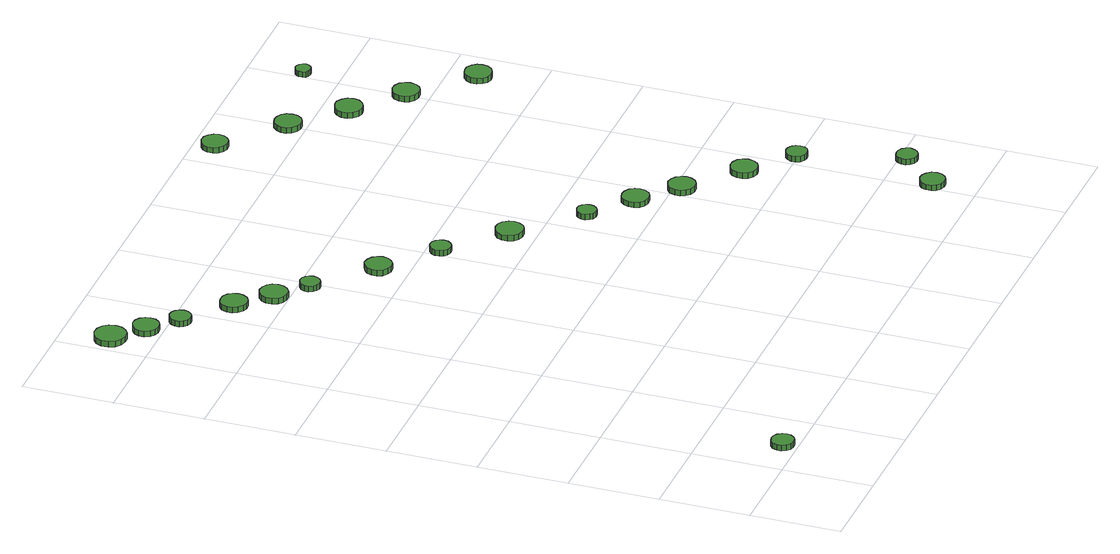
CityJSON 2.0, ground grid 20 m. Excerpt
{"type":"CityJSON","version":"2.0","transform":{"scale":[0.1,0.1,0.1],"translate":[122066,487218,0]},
"CityObjects":{
"tree1":{"type":"SolitaryVegetationObject","attributes":{"function":"something"},"geometry":[{"type":"MultiSurface","lod":"1","boundaries":[[[0,1,2,3,4,5,6,7,8,9,10,11,12,13,14]],[[15,16,17,18,19,20,21,22,23,24,25,26,27,28,29]],[[0,29,28,1]],[[1,28,27,2]],[[2,27,26,3]],[[3,26,25,4]],[[4,25,24,5]],[[5,24,23,6]],[[6,23,22,7]],[[7,22,21,8]],[[8,21,20,9]],[[9,20,19,10]],[[10,19,18,11]],[[11,18,17,12]],[[12,17,16,13]],[[13,16,15,14]],[[14,15,29,0]]]}]},
"tree2":{"type":"SolitaryVegetationObject","attributes":{"function":"something"},"geometry":[{"type":"MultiSurface","lod":"1","boundaries":[[[30,31,32,33,34,35,36,37,38,39,40,41,42,43,44]],[[45,46,47,48,49,50,51,52,53,54,55,56,57,58,59]],[[30,59,58,31]],[[31,58,57,32]],[[32,57,56,33]],[[33,56,55,34]],[[34,55,54,35]],[[35,54,53,36]],[[36,53,52,37]],[[37,52,51,38]],[[38,51,50,39]],[[39,50,49,40]],[[40,49,48,41]],[[41,48,47,42]],[[42,47,46,43]],[[43,46,45,44]],[[44,45,59,30]]]}]},
"tree3":{"type":"SolitaryVegetationObject","attributes":{"function":"something"},"geometry":[{"type":"MultiSurface","lod":"1","boundaries":[[[60,61,62,63,64,65,66,67,68,69,70,71,72,73,74]],[[75,76,77,78,79,80,81,82,83,84,85,86,87,88,89]],[[60,89,88,61]],[[61,88,87,62]],[[62,87,86,63]],[[63,86,85,64]],[[64,85,84,65]],[[65,84,83,66]],[[66,83,82,67]],[[67,82,81,68]],[[68,81,80,69]],[[69,80,79,70]],[[70,79,78,71]],[[71,78,77,72]],[[72,77,76,73]],[[73,76,75,74]],[[74,75,89,60]]]}]},
"tree4":{"type":"SolitaryVegetationObject","attributes":{"function":"something"},"geometry":[{"type":"MultiSurface","lod":"1","boundaries":[[[90,91,92,93,94,95,96,97,98,99,100,101,102,103,104]],[[105,106,107,108,109,110,111,112,113,114,115,116,117,118,119]],[[90,119,118,91]],[[91,118,117,92]],[[92,117,116,93]],[[93,116,115,94]],[[94,115,114,95]],[[95,114,113,96]],[[96,113,112,97]],[[97,112,111,98]],[[98,111,110,99]],[[99,110,109,100]],[[100,109,108,101]],[[101,108,107,102]],[[102,107,106,103]],[[103,106,105,104]],[[104,105,119,90]]]}]},
"tree5":{"type":"SolitaryVegetationObject","attributes":{"function":"something"},"geometry":[{"type":"MultiSurface","lod":"1","boundaries":[[[120,121,122,123,124,125,126,127,128,129,130,131,132,133,134]],[[135,136,137,138,139,140,141,142,143,144,145,146,147,148,149]],[[120,149,148,121]],[[121,148,147,122]],[[122,147,146,123]],[[123,146,145,124]],[[124,145,144,125]],[[125,144,143,126]],[[126,143,142,127]],[[127,142,141,128]],[[128,141,140,129]],[[129,140,139,130]],[[130,139,138,131]],[[131,138,137,132]],[[132,137,136,133]],[[133,136,135,134]],[[134,135,149,120]]]}]},
"tree6":{"type":"SolitaryVegetationObject","attributes":{"function":"something"},"geometry":[{"type":"MultiSurface","lod":"1","boundaries":[[[150,151,152,153,154,155,156,157,158,159,160,161,162,163,164]],[[165,166,167,168,169,170,171,172,173,174,175,176,177,178,179]],[[150,179,178,151]],[[151,178,177,152]],[[152,177,176,153]],[[153,176,175,154]],[[154,175,174,155]],[[155,174,173,156]],[[156,173,172,157]],[[157,172,171,158]],[[158,171,170,159]],[[159,170,169,160]],[[160,169,168,161]],[[161,168,167,162]],[[162,167,166,163]],[[163,166,165,164]],[[164,165,179,150]]]}]},
"tree7":{"type":"SolitaryVegetationObject","attributes":{"function":"something"},"geometry":[{"type":"MultiSurface","lod":"1","boundaries":[[[180,181,182,183,184,185,186,187,188,189,190,191,192,193,194]],[[195,196,197,198,199,200,201,202,203,204,205,206,207,208,209]],[[180,209,208,181]],[[181,208,207,182]],[[182,207,206,183]],[[183,206,205,184]],[[184,205,204,185]],[[185,204,203,186]],[[186,203,202,187]],[[187,202,201,188]],[[188,201,200,189]],[[189,200,199,190]],[[190,199,198,191]],[[191,198,197,192]],[[192,197,196,193]],[[193,196,195,194]],[[194,195,209,180]]]}]},
"tree8":{"type":"SolitaryVegetationObject","attributes":{"function":"something"},"geometry":[{"type":"MultiSurface","lod":"1","boundaries":[[[210,211,212,213,214,215,216,217,218,219,220,221,222,223,224]],[[225,226,227,228,229,230,231,232,233,234,235,236,237,238,239]],[[210,239,238,211]],[[211,238,237,212]],[[212,237,236,213]],[[213,236,235,214]],[[214,235,234,215]],[[215,234,233,216]],[[216,233,232,217]],[[217,232,231,218]],[[218,231,230,219]],[[219,230,229,220]],[[220,229,228,221]],[[221,228,227,222]],[[222,227,226,223]],[[223,226,225,224]],[[224,225,239,210]]]}]},
"tree9":{"type":"SolitaryVegetationObject","attributes":{"function":"something"},"geometry":[{"type":"MultiSurface","lod":"1","boundaries":[[[240,241,242,243,244,245,246,247,248,249,250,251,252,253,254]],[[255,256,257,258,259,260,261,262,263,264,265,266,267,268,269]],[[240,269,268,241]],[[241,268,267,242]],[[242,267,266,243]],[[243,266,265,244]],[[244,265,264,245]],[[245,264,263,246]],[[246,263,262,247]],[[247,262,261,248]],[[248,261,260,249]],[[249,260,259,250]],[[250,259,258,251]],[[251,258,257,252]],[[252,257,256,253]],[[253,256,255,254]],[[254,255,269,240]]]}]},
"tree10":{"type":"SolitaryVegetationObject","attributes":{"function":"something"},"geometry":[{"type":"MultiSurface","lod":"1","boundaries":[[[270,271,272,273,274,275,276,277,278,279,280,281,282,283,284]],[[285,286,287,288,289,290,291,292,293,294,295,296,297,298,299]],[[270,299,298,271]],[[271,298,297,272]],[[272,297,296,273]],[[273,296,295,274]],[[274,295,294,275]],[[275,294,293,276]],[[276,293,292,277]],[[277,292,291,278]],[[278,291,290,279]],[[279,290,289,280]],[[280,289,288,281]],[[281,288,287,282]],[[282,287,286,283]],[[283,286,285,284]],[[284,285,299,270]]]}]},
"tree11":{"type":"SolitaryVegetationObject","attributes":{"function":"something"},"geometry":[{"type":"MultiSurface","lod":"1","boundaries":[[[300,301,302,303,304,305,306,307,308,309,310,311,312,313,314]],[[315,316,317,318,319,320,321,322,323,324,325,326,327,328,329]],[[300,329,328,301]],[[301,328,327,302]],[[302,327,326,303]],[[303,326,325,304]],[[304,325,324,305]],[[305,324,323,306]],[[306,323,322,307]],[[307,322,321,308]],[[308,321,320,309]],[[309,320,319,310]],[[310,319,318,311]],[[311,318,317,312]],[[312,317,316,313]],[[313,316,315,314]],[[314,315,329,300]]]}]},
"tree12":{"type":"SolitaryVegetationObject","attributes":{"function":"something"},"geometry":[{"type":"MultiSurface","lod":"1","boundaries":[[[330,331,332,333,334,335,336,337,338,339,340,341,342,343,344]],[[345,346,347,348,349,350,351,352,353,354,355,356,357,358,359]],[[330,359,358,331]],[[331,358,357,332]],[[332,357,356,333]],[[333,356,355,334]],[[334,355,354,335]],[[335,354,353,336]],[[336,353,352,337]],[[337,352,351,338]],[[338,351,350,339]],[[339,350,349,340]],[[340,349,348,341]],[[341,348,347,342]],[[342,347,346,343]],[[343,346,345,344]],[[344,345,359,330]]]}]},
"tree13":{"type":"SolitaryVegetationObject","attributes":{"function":"something"},"geometry":[{"type":"MultiSurface","lod":"1","boundaries":[[[360,361,362,363,364,365,366,367,368,369,370,371,372,373,374]],[[375,376,377,378,379,380,381,382,383,384,385,386,387,388,389]],[[360,389,388,361]],[[361,388,387,362]],[[362,387,386,363]],[[363,386,385,364]],[[364,385,384,365]],[[365,384,383,366]],[[366,383,382,367]],[[367,382,381,368]],[[368,381,380,369]],[[369,380,379,370]],[[370,379,378,371]],[[371,378,377,372]],[[372,377,376,373]],[[373,376,375,374]],[[374,375,389,360]]]}]},
"tree14":{"type":"SolitaryVegetationObject","attributes":{"function":"something"},"geometry":[{"type":"MultiSurface","lod":"1","boundaries":[[[390,391,392,393,394,395,396,397,398,399,400,401,402,403,404]],[[405,406,407,408,409,410,411,412,413,414,415,416,417,418,419]],[[390,419,418,391]],[[391,418,417,392]],[[392,417,416,393]],[[393,416,415,394]],[[394,415,414,395]],[[395,414,413,396]],[[396,413,412,397]],[[397,412,411,398]],[[398,411,410,399]],[[399,410,409,400]],[[400,409,408,401]],[[401,408,407,402]],[[402,407,406,403]],[[403,406,405,404]],[[404,405,419,390]]]}]},
"tree15":{"type":"SolitaryVegetationObject","attributes":{"function":"something"},"geometry":[{"type":"MultiSurface","lod":"1","boundaries":[[[420,421,422,423,424,425,426,427,428,429,430,431,432,433,434]],[[435,436,437,438,439,440,441,442,443,444,445,446,447,448,449]],[[420,449,448,421]],[[421,448,447,422]],[[422,447,446,423]],[[423,446,445,424]],[[424,445,444,425]],[[425,444,443,426]],[[426,443,442,427]],[[427,442,441,428]],[[428,441,440,429]],[[429,440,439,430]],[[430,439,438,431]],[[431,438,437,432]],[[432,437,436,433]],[[433,436,435,434]],[[434,435,449,420]]]}]},
"tree16":{"type":"SolitaryVegetationObject","attributes":{"function":"something"},"geometry":[{"type":"MultiSurface","lod":"1","boundaries":[[[450,451,452,453,454,455,456,457,458,459,460,461,462,463,464]],[[465,466,467,468,469,470,471,472,473,474,475,476,477,478,479]],[[450,479,478,451]],[[451,478,477,452]],[[452,477,476,453]],[[453,476,475,454]],[[454,475,474,455]],[[455,474,473,456]],[[456,473,472,457]],[[457,472,471,458]],[[458,471,470,459]],[[459,470,469,460]],[[460,469,468,461]],[[461,468,467,462]],[[462,467,466,463]],[[463,466,465,464]],[[464,465,479,450]]]}]},
"tree17":{"type":"SolitaryVegetationObject","attributes":{"function":"something"},"geometry":[{"type":"MultiSurface","lod":"1","boundaries":[[[480,481,482,483,484,485,486,487,488,489,490,491,492,493,494]],[[495,496,497,498,499,500,501,502,503,504,505,506,507,508,509]],[[480,509,508,481]],[[481,508,507,482]],[[482,507,506,483]],[[483,506,505,484]],[[484,505,504,485]],[[485,504,503,486]],[[486,503,502,487]],[[487,502,501,488]],[[488,501,500,489]],[[489,500,499,490]],[[490,499,498,491]],[[491,498,497,492]],[[492,497,496,493]],[[493,496,495,494]],[[494,495,509,480]]]}]},
"tree18":{"type":"SolitaryVegetationObject","attributes":{"function":"something"},"geometry":[{"type":"MultiSurface","lod":"1","boundaries":[[[510,511,512,513,514,515,516,517,518,519,520,521,522,523,524]],[[525,526,527,528,529,530,531,532,533,534,535,536,537,538,539]],[[510,539,538,511]],[[511,538,537,512]],[[512,537,536,513]],[[513,536,535,514]],[[514,535,534,515]],[[515,534,533,516]],[[516,533,532,517]],[[517,532,531,518]],[[518,531,530,519]],[[519,530,529,520]],[[520,529,528,521]],[[521,528,527,522]],[[522,527,526,523]],[[523,526,525,524]],[[524,525,539,510]]]}]},
"tree19":{"type":"SolitaryVegetationObject","attributes":{"function":"something"},"geometry":[{"type":"MultiSurface","lod":"1","boundaries":[[[540,541,542,543,544,545,546,547,548,549,550,551,552,553,554]],[[555,556,557,558,559,560,561,562,563,564,565,566,567,568,569]],[[540,569,568,541]],[[541,568,567,542]],[[542,567,566,543]],[[543,566,565,544]],[[544,565,564,545]],[[545,564,563,546]],[[546,563,562,547]],[[547,562,561,548]],[[548,561,560,549]],[[549,560,559,550]],[[550,559,558,551]],[[551,558,557,552]],[[552,557,556,553]],[[553,556,555,554]],[[554,555,569,540]]]}]},
"tree20":{"type":"SolitaryVegetationObject","attributes":{"function":"something"},"geometry":[{"type":"MultiSurface","lod":"1","boundaries":[[[570,571,572,573,574,575,576,577,578,579,580,581,582,583,584]],[[585,586,587,588,589,590,591,592,593,594,595,596,597,598,599]],[[570,599,598,571]],[[571,598,597,572]],[[572,597,596,573]],[[573,596,595,574]],[[574,595,594,575]],[[575,594,593,576]],[[576,593,592,577]],[[577,592,591,578]],[[578,591,590,579]],[[579,590,589,580]],[[580,589,588,581]],[[581,588,587,582]],[[582,587,586,583]],[[583,586,585,584]],[[584,585,599,570]]]}]},
"tree21":{"type":"SolitaryVegetationObject","attributes":{"function":"something"},"geometry":[{"type":"MultiSurface","lod":"1","boundaries":[[[600,601,602,603,604,605,606,607,608,609,610,611,612,613,614]],[[615,616,617,618,619,620,621,622,623,624,625,626,627,628,629]],[[600,629,628,601]],[[601,628,627,602]],[[602,627,626,603]],[[603,626,625,604]],[[604,625,624,605]],[[605,624,623,606]],[[606,623,622,607]],[[607,622,621,608]],[[608,621,620,609]],[[609,620,619,610]],[[610,619,618,611]],[[611,618,617,612]],[[612,617,616,613]],[[613,616,615,614]],[[614,615,629,600]]]}]},
"tree22":{"type":"SolitaryVegetationObject","attributes":{"function":"something"},"geometry":[{"type":"MultiSurface","lod":"1","boundaries":[[[630,631,632,633,634,635,636,637,638,639,640,641,642,643,644]],[[645,646,647,648,649,650,651,652,653,654,655,656,657,658,659]],[[630,659,658,631]],[[631,658,657,632]],[[632,657,656,633]],[[633,656,655,634]],[[634,655,654,635]],[[635,654,653,636]],[[636,653,652,637]],[[637,652,651,638]],[[638,651,650,639]],[[639,650,649,640]],[[640,649,648,641]],[[641,648,647,642]],[[642,647,646,643]],[[643,646,645,644]],[[644,645,659,630]]]}]},
"tree23":{"type":"SolitaryVegetationObject","attributes":{"function":"something"},"geometry":[{"type":"MultiSurface","lod":"1","boundaries":[[[660,661,662,663,664,665,666,667,668,669,670,671,672,673,674]],[[675,676,677,678,679,680,681,682,683,684,685,686,687,688,689]],[[660,689,688,661]],[[661,688,687,662]],[[662,687,686,663]],[[663,686,685,664]],[[664,685,684,665]],[[665,684,683,666]],[[666,683,682,667]],[[667,682,681,668]],[[668,681,680,669]],[[669,680,679,670]],[[670,679,678,671]],[[671,678,677,672]],[[672,677,676,673]],[[673,676,675,674]],[[674,675,689,660]]]}]}
},
"vertices":[
[121,32,15],[119,42,15],[113,51,15],[104,56,15],[94,57,15],[84,54,15],[76,47,15],[72,37,15],[72,27,15],[76,18,15],[84,11,15],[94,8,15],[104,9,15],[113,14,15],[119,22,15],[119,22,2],[113,14,2],[104,9,2],[94,8,2],[84,11,2],[76,18,2],[72,27,2],[72,37,2],[76,47,2],[84,54,2],[94,57,2],[104,56,2],[113,51,2],[119,42,2],[121,32,2],
[78,1492,17],[75,1507,17],[67,1518,17],[54,1525,17],[40,1527,17],[26,1522,17],[15,1513,17],[9,1500,17],[9,1485,17],[15,1472,17],[26,1462,17],[40,1458,17],[54,1459,17],[67,1467,17],[75,1478,17],[75,1478,4],[67,1467,4],[54,1459,4],[40,1458,4],[26,1462,4],[15,1472,4],[9,1485,4],[9,1500,4],[15,1513,4],[26,1522,4],[40,1527,4],[54,1525,4],[67,1518,4],[75,1507,4],[78,1492,4],
[133,1435,16],[131,1447,16],[124,1457,16],[113,1463,16],[101,1464,16],[90,1460,16],[81,1452,16],[76,1441,16],[76,1429,16],[81,1418,16],[90,1410,16],[101,1407,16],[113,1408,16],[124,1414,16],[131,1424,16],[131,1424,3],[124,1414,3],[113,1408,3],[101,1407,3],[90,1410,3],[81,1418,3],[76,1429,3],[76,1441,3],[81,1452,3],[90,1460,3],[101,1464,3],[113,1463,3],[124,1457,3],[131,1447,3],[133,1435,3],
[186,1380,16],[184,1390,16],[178,1398,16],[170,1403,16],[160,1404,16],[151,1401,16],[143,1394,16],[139,1385,16],[139,1375,16],[143,1366,16],[151,1360,16],[160,1357,16],[170,1358,16],[178,1363,16],[184,1371,16],[184,1371,3],[178,1363,3],[170,1358,3],[160,1357,3],[151,1360,3],[143,1366,3],[139,1375,3],[139,1385,3],[143,1394,3],[151,1401,3],[160,1404,3],[170,1403,3],[178,1398,3],[184,1390,3],[186,1380,3],
[287,1296,17],[284,1308,17],[277,1318,17],[266,1324,17],[254,1325,17],[243,1322,17],[233,1314,17],[228,1302,17],[228,1290,17],[233,1279,17],[243,1271,17],[254,1267,17],[266,1268,17],[277,1274,17],[284,1284,17],[284,1284,4],[277,1274,4],[266,1268,4],[254,1267,4],[243,1271,4],[233,1279,4],[228,1290,4],[228,1302,4],[233,1314,4],[243,1322,4],[254,1325,4],[266,1324,4],[277,1318,4],[284,1308,4],[287,1296,4],
[352,1231,16],[349,1244,16],[342,1254,16],[331,1260,16],[318,1262,16],[306,1258,16],[297,1249,16],[292,1238,16],[292,1225,16],[297,1213,16],[306,1205,16],[318,1201,16],[331,1202,16],[342,1209,16],[349,1219,16],[349,1219,3],[342,1209,3],[331,1202,3],[318,1201,3],[306,1205,3],[297,1213,3],[292,1225,3],[292,1238,3],[297,1249,3],[306,1258,3],[318,1262,3],[331,1260,3],[342,1254,3],[349,1244,3],[352,1231,3],
[410,1175,15],[408,1184,15],[403,1191,15],[395,1196,15],[386,1197,15],[377,1194,15],[370,1188,15],[366,1180,15],[366,1171,15],[370,1162,15],[377,1156,15],[386,1153,15],[395,1154,15],[403,1159,15],[408,1166,15],[408,1166,2],[403,1159,2],[395,1154,2],[386,1153,2],[377,1156,2],[370,1162,2],[366,1171,2],[366,1180,2],[370,1188,2],[377,1194,2],[386,1197,2],[395,1196,2],[403,1191,2],[408,1184,2],[410,1175,2],
[534,1065,15],[531,1077,15],[524,1087,15],[513,1093,15],[501,1095,15],[490,1091,15],[480,1083,15],[475,1071,15],[475,1059,15],[480,1048,15],[490,1040,15],[501,1036,15],[513,1037,15],[524,1044,15],[531,1053,15],[531,1053,2],[524,1044,2],[513,1037,2],[501,1036,2],[490,1040,2],[480,1048,2],[475,1059,2],[475,1071,2],[480,1083,2],[490,1091,2],[501,1095,2],[513,1093,2],[524,1087,2],[531,1077,2],[534,1065,2],
[641,969,15],[639,978,15],[633,986,15],[625,991,15],[616,992,15],[607,989,15],[599,982,15],[596,974,15],[596,964,15],[599,955,15],[607,949,15],[616,946,15],[625,947,15],[633,952,15],[639,960,15],[639,960,2],[633,952,2],[625,947,2],[616,946,2],[607,949,2],[599,955,2],[596,964,2],[596,974,2],[599,982,2],[607,989,2],[616,992,2],[625,991,2],[633,986,2],[639,978,2],[641,969,2],
[764,858,14],[761,870,14],[754,881,14],[743,887,14],[730,888,14],[718,884,14],[708,876,14],[703,864,14],[703,852,14],[708,840,14],[718,832,14],[730,828,14],[743,829,14],[754,835,14],[761,846,14],[761,846,1],[754,835,1],[743,829,1],[730,828,1],[718,832,1],[708,840,1],[703,852,1],[703,864,1],[708,876,1],[718,884,1],[730,888,1],[743,887,1],[754,881,1],[761,870,1],[764,858,1],
[880,733,15],[878,741,15],[873,748,15],[866,753,15],[857,754,15],[848,751,15],[842,745,15],[838,737,15],[838,728,15],[842,720,15],[848,714,15],[857,711,15],[866,712,15],[873,717,15],[878,724,15],[878,724,2],[873,717,2],[866,712,2],[857,711,2],[848,714,2],[842,720,2],[838,728,2],[838,737,2],[842,745,2],[848,751,2],[857,754,2],[866,753,2],[873,748,2],[878,741,2],[880,733,2],
[976,656,15],[974,668,15],[967,678,15],[956,684,15],[944,686,15],[932,682,15],[923,674,15],[918,662,15],[918,650,15],[923,639,15],[932,631,15],[944,627,15],[956,628,15],[967,634,15],[974,644,15],[974,644,3],[967,634,3],[956,628,3],[944,627,3],[932,631,3],[923,639,3],[918,650,3],[918,662,3],[923,674,3],[932,682,3],[944,686,3],[956,684,3],[967,678,3],[974,668,3],[976,656,3],
[1056,582,15],[1053,594,15],[1046,604,15],[1035,610,15],[1023,612,15],[1011,608,15],[1002,600,15],[997,588,15],[997,576,15],[1002,565,15],[1011,557,15],[1023,553,15],[1035,554,15],[1046,560,15],[1053,570,15],[1053,570,2],[1046,560,2],[1035,554,2],[1023,553,2],[1011,557,2],[1002,565,2],[997,576,2],[997,588,2],[1002,600,2],[1011,608,2],[1023,612,2],[1035,610,2],[1046,604,2],[1053,594,2],[1056,582,2],
[1238,96,19],[1236,107,19],[1229,116,19],[1219,122,19],[1208,123,19],[1197,120,19],[1189,112,19],[1184,102,19],[1184,90,19],[1189,80,19],[1197,72,19],[1208,69,19],[1219,70,19],[1229,76,19],[1236,85,19],[1236,85,6],[1229,76,6],[1219,70,6],[1208,69,6],[1197,72,6],[1189,80,6],[1184,90,6],[1184,102,6],[1189,112,6],[1197,120,6],[1208,123,6],[1219,122,6],[1229,116,6],[1236,107,6],[1238,96,6],
[1165,484,16],[1162,496,16],[1155,506,16],[1144,512,16],[1132,513,16],[1120,509,16],[1111,501,16],[1106,490,16],[1106,478,16],[1111,466,16],[1120,458,16],[1132,454,16],[1144,456,16],[1155,462,16],[1162,472,16],[1162,472,3],[1155,462,3],[1144,456,3],[1132,454,3],[1120,458,3],[1111,466,3],[1106,478,3],[1106,490,3],[1111,501,3],[1120,509,3],[1132,513,3],[1144,512,3],[1155,506,3],[1162,496,3],[1165,484,3],
[900,1555,14],[897,1566,14],[890,1576,14],[880,1582,14],[868,1583,14],[857,1580,14],[848,1572,14],[843,1561,14],[843,1549,14],[848,1538,14],[857,1530,14],[868,1526,14],[880,1527,14],[890,1533,14],[897,1543,14],[897,1543,1],[890,1533,1],[880,1527,1],[868,1526,1],[857,1530,1],[848,1538,1],[843,1549,1],[843,1561,1],[848,1572,1],[857,1580,1],[868,1583,1],[880,1582,1],[890,1576,1],[897,1566,1],[900,1555,1],
[1313,180,20],[1310,190,20],[1305,197,20],[1296,202,20],[1287,203,20],[1277,200,20],[1270,194,20],[1266,185,20],[1266,175,20],[1270,166,20],[1277,160,20],[1287,157,20],[1296,158,20],[1305,163,20],[1310,170,20],[1310,170,7],[1305,163,7],[1296,158,7],[1287,157,7],[1277,160,7],[1270,166,7],[1266,175,7],[1266,185,7],[1270,194,7],[1277,200,7],[1287,203,7],[1296,202,7],[1305,197,7],[1310,190,7],[1313,180,7],
[1248,400,19],[1246,409,19],[1241,417,19],[1232,422,19],[1223,423,19],[1214,420,19],[1206,413,19],[1202,404,19],[1202,395,19],[1206,386,19],[1214,380,19],[1223,377,19],[1232,378,19],[1241,382,19],[1246,390,19],[1246,390,6],[1241,382,6],[1232,378,6],[1223,377,6],[1214,380,6],[1206,386,6],[1202,395,6],[1202,404,6],[1206,413,6],[1214,420,6],[1223,423,6],[1232,422,6],[1241,417,6],[1246,409,6],[1248,400,6],
[1026,1438,16],[1024,1450,16],[1017,1460,16],[1006,1466,16],[994,1467,16],[982,1464,16],[973,1455,16],[968,1444,16],[968,1432,16],[973,1421,16],[982,1413,16],[994,1409,16],[1006,1410,16],[1017,1416,16],[1024,1426,16],[1024,1426,3],[1017,1416,3],[1006,1410,3],[994,1409,3],[982,1413,3],[973,1421,3],[968,1432,3],[968,1444,3],[973,1455,3],[982,1464,3],[994,1467,3],[1006,1466,3],[1017,1460,3],[1024,1450,3],[1026,1438,3],
[1131,1341,15],[1128,1353,15],[1120,1363,15],[1109,1370,15],[1097,1371,15],[1085,1367,15],[1075,1359,15],[1070,1347,15],[1070,1334,15],[1075,1323,15],[1085,1314,15],[1097,1310,15],[1109,1312,15],[1120,1318,15],[1128,1328,15],[1128,1328,2],[1120,1318,2],[1109,1312,2],[1097,1310,2],[1085,1314,2],[1075,1323,2],[1070,1334,2],[1070,1347,2],[1075,1359,2],[1085,1367,2],[1097,1371,2],[1109,1370,2],[1120,1363,2],[1128,1353,2],[1131,1341,2],
[1232,1251,15],[1229,1263,15],[1222,1273,15],[1211,1279,15],[1199,1280,15],[1187,1276,15],[1178,1268,15],[1173,1257,15],[1173,1245,15],[1178,1234,15],[1187,1226,15],[1199,1222,15],[1211,1223,15],[1222,1229,15],[1229,1239,15],[1229,1239,2],[1222,1229,2],[1211,1223,2],[1199,1222,2],[1187,1226,2],[1178,1234,2],[1173,1245,2],[1173,1257,2],[1178,1268,2],[1187,1276,2],[1199,1280,2],[1211,1279,2],[1222,1273,2],[1229,1263,2],[1232,1251,2],
[1231,1481,16],[1229,1488,16],[1225,1494,16],[1219,1497,16],[1212,1498,16],[1206,1496,16],[1200,1491,16],[1198,1485,16],[1198,1478,16],[1200,1471,16],[1206,1467,16],[1212,1465,16],[1219,1465,16],[1225,1469,16],[1229,1474,16],[1229,1474,3],[1225,1469,3],[1219,1465,3],[1212,1465,3],[1206,1467,3],[1200,1471,3],[1198,1478,3],[1198,1485,3],[1200,1491,3],[1206,1496,3],[1212,1498,3],[1219,1497,3],[1225,1494,3],[1229,1488,3],[1231,1481,3],
[1355,1136,13],[1353,1148,13],[1346,1157,13],[1335,1164,13],[1323,1165,13],[1311,1161,13],[1302,1153,13],[1297,1142,13],[1297,1129,13],[1302,1118,13],[1311,1110,13],[1323,1106,13],[1335,1108,13],[1346,1114,13],[1353,1124,13],[1353,1124,0],[1346,1114,0],[1335,1108,0],[1323,1106,0],[1311,1110,0],[1302,1118,0],[1297,1129,0],[1297,1142,0],[1302,1153,0],[1311,1161,0],[1323,1165,0],[1335,1164,0],[1346,1157,0],[1353,1148,0],[1355,1136,0]
]}
